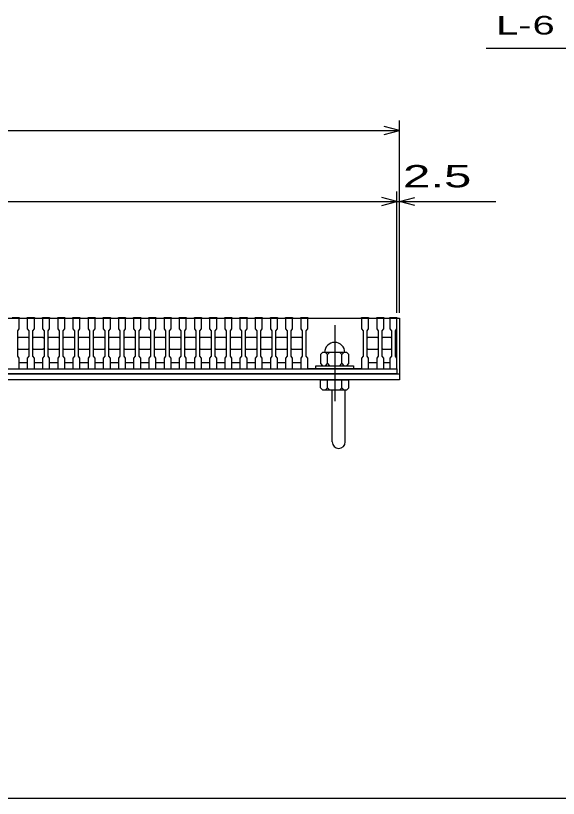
# Model space of a CAD drawing. Units: millimetres, scale not verified. Extents: x -1820 to 1731, y -1282 to 1054.
# Drawn here: x -730 to -194, y -1146 to -374 of the extents above; entities that cross this region are included whole.
import ezdxf
from ezdxf.enums import TextEntityAlignment as Align

# ---------------------------------------------------------------- set-up
doc = ezdxf.new("R2010")
doc.units = ezdxf.units.MM
doc.header["$LTSCALE"] = 10
doc.linetypes.add('CHAIN', pattern=[18.5, 12, -1.5, 3.5, -1.5])
for name, color, linetype, lineweight in [('0_2', 150, 'Continuous', 25), ('16', 3, 'Continuous', 25), ('19', 6, 'Continuous', 25), ('22', 4, 'Continuous', 25)]:
    doc.layers.add(name, color=color, linetype=linetype, lineweight=lineweight)
doc.styles.add('ベクトル', font='')
doc.styles.get('ベクトル').set_extended_font_data('ベクトル')

msp = doc.modelspace()

# ---------------------------------------------------------------- linework, layer by layer
at = {"layer": '0_2'}
msp.add_line((1731, -1146.5), (-1729, -1146.5), dxfattribs=at)
at = {"layer": '16'}
for p, q in [((-733, -671.8), (-726, -671.8)), ((-726, -671.8), (-726, -672.5)), ((-718, -672.5), (-718, -671.8)), ((-718, -671.8), (-711, -671.8)), ((-711, -671.8), (-711, -672.5)), ((-703, -672.5), (-703, -671.8)), ((-703, -671.8), (-696, -671.8)), ((-696, -671.8), (-696, -672.5)), ((-688, -672.5), (-688, -671.8)), ((-688, -671.8), (-681, -671.8)), ((-681, -671.8), (-681, -672.5)), ((-673, -672.5), (-673, -671.8)), ((-673, -671.8), (-666, -671.8)), ((-666, -671.8), (-666, -672.5)), ((-658, -672.5), (-658, -671.8)), ((-658, -671.8), (-651, -671.8)), ((-651, -671.8), (-651, -672.5)), ((-643, -672.5), (-643, -671.8)), ((-643, -671.8), (-636, -671.8)), ((-636, -671.8), (-636, -672.5)), ((-628, -672.5), (-628, -671.8)), ((-628, -671.8), (-621, -671.8)), ((-621, -671.8), (-621, -672.5)), ((-613, -672.5), (-613, -671.8)), ((-613, -671.8), (-606, -671.8)), ((-606, -671.8), (-606, -672.5)), ((-598, -672.5), (-598, -671.8)), ((-598, -671.8), (-591, -671.8)), ((-591, -671.8), (-591, -672.5)), ((-583, -672.5), (-583, -671.8)), ((-583, -671.8), (-576, -671.8)), ((-576, -671.8), (-576, -672.5)), ((-568, -672.5), (-568, -671.8)), ((-568, -671.8), (-561, -671.8)), ((-561, -671.8), (-561, -672.5)), ((-553, -672.5), (-553, -671.8)), ((-553, -671.8), (-546, -671.8)), ((-546, -671.8), (-546, -672.5)), ((-538, -672.5), (-538, -671.8)), ((-538, -671.8), (-531, -671.8)), ((-531, -671.8), (-531, -672.5)), ((-523, -672.5), (-523, -671.8)), ((-523, -671.8), (-516, -671.8)), ((-516, -671.8), (-516, -672.5)), ((-508, -672.5), (-508, -671.8)), ((-508, -671.8), (-501, -671.8)), ((-501, -671.8), (-501, -672.5)), ((-493, -672.5), (-493, -671.8)), ((-493, -671.8), (-486, -671.8)), ((-486, -671.8), (-486, -672.5)), ((-478, -672.5), (-478, -671.8)), ((-478, -671.8), (-471, -671.8)), ((-471, -671.8), (-471, -672.5)), ((-463, -672.5), (-463, -671.8)), ((-463, -671.8), (-456, -671.8)), ((-456, -671.8), (-456, -672.5)), ((-448, -672.5), (-448, -671.8)), ((-448, -671.8), (-441, -671.8)), ((-441, -671.8), (-441, -672.5)), ((-388, -672.5), (-388, -671.8)), ((-388, -671.8), (-381, -671.8)), ((-381, -671.8), (-381, -672.5)), ((-373, -672.5), (-373, -671.8)), ((-373, -671.8), (-366, -671.8)), ((-366, -671.8), (-366, -672.5)), ((-360, -672.5), (-360, -671.8)), ((-360, -671.8), (-353, -671.8)), ((-353, -671.8), (-353, -672.5)), ((-1348, -672.5), (-353, -672.5)), ((-726, -672.5), (-733, -672.5)), ((-726, -683), (-726, -672.5)), ((-718, -672.5), (-718, -683)), ((-711, -672.5), (-718, -672.5)), ((-711, -683), (-711, -672.5)), ((-703, -672.5), (-703, -683)), ((-696, -672.5), (-703, -672.5)), ((-696, -683), (-696, -672.5)), ((-688, -672.5), (-688, -683)), ((-681, -672.5), (-688, -672.5)), ((-681, -683), (-681, -672.5)), ((-673, -672.5), (-673, -683)), ((-666, -672.5), (-673, -672.5)), ((-666, -683), (-666, -672.5)), ((-658, -672.5), (-658, -683)), ((-651, -672.5), (-658, -672.5)), ((-651, -683), (-651, -672.5)), ((-643, -672.5), (-643, -683)), ((-636, -672.5), (-643, -672.5)), ((-636, -683), (-636, -672.5)), ((-628, -672.5), (-628, -683)), ((-621, -672.5), (-628, -672.5)), ((-621, -683), (-621, -672.5)), ((-613, -672.5), (-613, -683)), ((-606, -672.5), (-613, -672.5)), ((-606, -683), (-606, -672.5)), ((-598, -672.5), (-598, -683)), ((-591, -672.5), (-598, -672.5)), ((-591, -683), (-591, -672.5)), ((-583, -672.5), (-583, -683)), ((-576, -672.5), (-583, -672.5)), ((-576, -683), (-576, -672.5)), ((-568, -672.5), (-568, -683)), ((-561, -672.5), (-568, -672.5)), ((-561, -683), (-561, -672.5)), ((-553, -672.5), (-553, -683)), ((-546, -672.5), (-553, -672.5)), ((-546, -683), (-546, -672.5)), ((-538, -672.5), (-538, -683)), ((-531, -672.5), (-538, -672.5)), ((-531, -683), (-531, -672.5)), ((-523, -672.5), (-523, -683)), ((-516, -672.5), (-523, -672.5)), ((-516, -683), (-516, -672.5)), ((-508, -672.5), (-508, -683)), ((-501, -672.5), (-508, -672.5)), ((-501, -683), (-501, -672.5)), ((-493, -672.5), (-493, -683)), ((-486, -672.5), (-493, -672.5)), ((-486, -683), (-486, -672.5)), ((-478, -672.5), (-478, -683)), ((-471, -672.5), (-478, -672.5)), ((-471, -683), (-471, -672.5)), ((-463, -672.5), (-463, -683)), ((-456, -672.5), (-463, -672.5)), ((-456, -683), (-456, -672.5)), ((-448, -672.5), (-448, -683)), ((-441, -672.5), (-448, -672.5)), ((-441, -683), (-441, -672.5)), ((-441, -672.5), (-388, -672.5)), ((-388, -672.5), (-388, -683)), ((-381, -672.5), (-388, -672.5)), ((-381, -683), (-381, -672.5)), ((-373, -672.5), (-373, -683)), ((-366, -672.5), (-373, -672.5)), ((-366, -683), (-366, -672.5)), ((-360, -672.5), (-360, -683)), ((-353, -672.5), (-360, -672.5)), ((-353, -683), (-353, -672.5)), ((-353, -716.5), (-353, -672.5)), ((-727.5, -685), (-726, -683)), ((-727.5, -710), (-727.5, -685)), ((-718, -683), (-716.5, -685)), ((-716.5, -685), (-716.5, -710)), ((-712.5, -685), (-711, -683)), ((-712.5, -710), (-712.5, -685)), ((-703, -683), (-701.5, -685)), ((-701.5, -685), (-701.5, -710)), ((-697.5, -685), (-696, -683)), ((-697.5, -710), (-697.5, -685)), ((-688, -683), (-686.5, -685)), ((-686.5, -685), (-686.5, -710)), ((-682.5, -685), (-681, -683)), ((-682.5, -710), (-682.5, -685)), ((-673, -683), (-671.5, -685)), ((-671.5, -685), (-671.5, -710)), ((-667.5, -685), (-666, -683)), ((-667.5, -710), (-667.5, -685)), ((-658, -683), (-656.5, -685)), ((-656.5, -685), (-656.5, -710)), ((-652.5, -685), (-651, -683)), ((-652.5, -710), (-652.5, -685)), ((-643, -683), (-641.5, -685)), ((-641.5, -685), (-641.5, -710)), ((-637.5, -685), (-636, -683)), ((-637.5, -710), (-637.5, -685)), ((-628, -683), (-626.5, -685)), ((-626.5, -685), (-626.5, -710)), ((-622.5, -685), (-621, -683)), ((-622.5, -710), (-622.5, -685)), ((-613, -683), (-611.5, -685)), ((-611.5, -685), (-611.5, -710)), ((-607.5, -685), (-606, -683)), ((-607.5, -710), (-607.5, -685)), ((-598, -683), (-596.5, -685)), ((-596.5, -685), (-596.5, -710)), ((-592.5, -685), (-591, -683)), ((-592.5, -710), (-592.5, -685)), ((-583, -683), (-581.5, -685)), ((-581.5, -685), (-581.5, -710)), ((-577.5, -685), (-576, -683)), ((-577.5, -710), (-577.5, -685)), ((-568, -683), (-566.5, -685)), ((-566.5, -685), (-566.5, -710)), ((-562.5, -685), (-561, -683)), ((-562.5, -710), (-562.5, -685)), ((-553, -683), (-551.5, -685)), ((-551.5, -685), (-551.5, -710)), ((-547.5, -685), (-546, -683)), ((-547.5, -710), (-547.5, -685)), ((-538, -683), (-536.5, -685)), ((-536.5, -685), (-536.5, -710)), ((-532.5, -685), (-531, -683)), ((-532.5, -710), (-532.5, -685)), ((-523, -683), (-521.5, -685)), ((-521.5, -685), (-521.5, -710)), ((-517.5, -685), (-516, -683)), ((-517.5, -710), (-517.5, -685)), ((-508, -683), (-506.5, -685)), ((-506.5, -685), (-506.5, -710)), ((-502.5, -685), (-501, -683)), ((-502.5, -710), (-502.5, -685)), ((-493, -683), (-491.5, -685)), ((-491.5, -685), (-491.5, -710)), ((-487.5, -685), (-486, -683)), ((-487.5, -710), (-487.5, -685)), ((-478, -683), (-476.5, -685)), ((-476.5, -685), (-476.5, -710)), ((-472.5, -685), (-471, -683)), ((-472.5, -710), (-472.5, -685)), ((-463, -683), (-461.5, -685)), ((-461.5, -685), (-461.5, -710)), ((-457.5, -685), (-456, -683)), ((-457.5, -710), (-457.5, -685)), ((-448, -683), (-446.5, -685)), ((-446.5, -685), (-446.5, -710)), ((-442.5, -685), (-441, -683)), ((-442.5, -710), (-442.5, -685)), ((-388, -683), (-386.5, -685)), ((-386.5, -685), (-386.5, -710)), ((-382.5, -685), (-381, -683)), ((-382.5, -710), (-382.5, -685)), ((-373, -683), (-371.5, -685)), ((-371.5, -685), (-371.5, -710)), ((-367.5, -685), (-366, -683)), ((-367.5, -710), (-367.5, -685)), ((-360, -683), (-358.5, -685)), ((-358.5, -685), (-358.5, -710)), ((-354.5, -685), (-353, -683)), ((-354.5, -710), (-354.5, -685)), ((-727.5, -692.5), (-726.5, -691.5)), ((-726.5, -691.5), (-717.5, -691.5)), ((-717.5, -691.5), (-716.5, -692.5)), ((-712.5, -692.5), (-711.5, -691.5)), ((-711.5, -691.5), (-702.5, -691.5)), ((-702.5, -691.5), (-701.5, -692.5)), ((-697.5, -692.5), (-696.5, -691.5)), ((-696.5, -691.5), (-687.5, -691.5)), ((-687.5, -691.5), (-686.5, -692.5)), ((-682.5, -692.5), (-681.5, -691.5)), ((-681.5, -691.5), (-672.5, -691.5)), ((-672.5, -691.5), (-671.5, -692.5)), ((-667.5, -692.5), (-666.5, -691.5)), ((-666.5, -691.5), (-657.5, -691.5)), ((-657.5, -691.5), (-656.5, -692.5)), ((-652.5, -692.5), (-651.5, -691.5)), ((-651.5, -691.5), (-642.5, -691.5)), ((-642.5, -691.5), (-641.5, -692.5)), ((-637.5, -692.5), (-636.5, -691.5)), ((-636.5, -691.5), (-627.5, -691.5)), ((-627.5, -691.5), (-626.5, -692.5)), ((-622.5, -692.5), (-621.5, -691.5)), ((-621.5, -691.5), (-612.5, -691.5)), ((-612.5, -691.5), (-611.5, -692.5)), ((-607.5, -692.5), (-606.5, -691.5)), ((-606.5, -691.5), (-597.5, -691.5)), ((-597.5, -691.5), (-596.5, -692.5)), ((-592.5, -692.5), (-591.5, -691.5)), ((-591.5, -691.5), (-582.5, -691.5)), ((-582.5, -691.5), (-581.5, -692.5)), ((-577.5, -692.5), (-576.5, -691.5)), ((-576.5, -691.5), (-567.5, -691.5)), ((-567.5, -691.5), (-566.5, -692.5)), ((-562.5, -692.5), (-561.5, -691.5)), ((-561.5, -691.5), (-552.5, -691.5)), ((-552.5, -691.5), (-551.5, -692.5)), ((-547.5, -692.5), (-546.5, -691.5)), ((-546.5, -691.5), (-537.5, -691.5)), ((-537.5, -691.5), (-536.5, -692.5)), ((-532.5, -692.5), (-531.5, -691.5)), ((-531.5, -691.5), (-522.5, -691.5)), ((-522.5, -691.5), (-521.5, -692.5)), ((-517.5, -692.5), (-516.5, -691.5)), ((-516.5, -691.5), (-507.5, -691.5)), ((-507.5, -691.5), (-506.5, -692.5)), ((-502.5, -692.5), (-501.5, -691.5)), ((-501.5, -691.5), (-492.5, -691.5)), ((-492.5, -691.5), (-491.5, -692.5)), ((-487.5, -692.5), (-486.5, -691.5)), ((-486.5, -691.5), (-477.5, -691.5)), ((-477.5, -691.5), (-476.5, -692.5)), ((-472.5, -692.5), (-471.5, -691.5)), ((-471.5, -691.5), (-462.5, -691.5)), ((-462.5, -691.5), (-461.5, -692.5)), ((-457.5, -692.5), (-456.5, -691.5)), ((-456.5, -691.5), (-447.5, -691.5)), ((-447.5, -691.5), (-446.5, -692.5)), ((-382.5, -692.5), (-381.5, -691.5)), ((-381.5, -691.5), (-372.5, -691.5)), ((-372.5, -691.5), (-371.5, -692.5)), ((-367.5, -692.5), (-366.5, -691.5)), ((-366.5, -691.5), (-359.5, -691.5)), ((-359.5, -691.5), (-358.5, -692.5)), ((-726.5, -703.5), (-727.5, -702.5)), ((-716.5, -702.5), (-717.5, -703.5)), ((-711.5, -703.5), (-712.5, -702.5)), ((-701.5, -702.5), (-702.5, -703.5)), ((-696.5, -703.5), (-697.5, -702.5)), ((-686.5, -702.5), (-687.5, -703.5)), ((-681.5, -703.5), (-682.5, -702.5)), ((-671.5, -702.5), (-672.5, -703.5)), ((-666.5, -703.5), (-667.5, -702.5)), ((-656.5, -702.5), (-657.5, -703.5)), ((-651.5, -703.5), (-652.5, -702.5)), ((-641.5, -702.5), (-642.5, -703.5)), ((-636.5, -703.5), (-637.5, -702.5)), ((-626.5, -702.5), (-627.5, -703.5)), ((-621.5, -703.5), (-622.5, -702.5)), ((-611.5, -702.5), (-612.5, -703.5)), ((-606.5, -703.5), (-607.5, -702.5)), ((-596.5, -702.5), (-597.5, -703.5)), ((-591.5, -703.5), (-592.5, -702.5)), ((-581.5, -702.5), (-582.5, -703.5)), ((-576.5, -703.5), (-577.5, -702.5)), ((-566.5, -702.5), (-567.5, -703.5)), ((-561.5, -703.5), (-562.5, -702.5)), ((-551.5, -702.5), (-552.5, -703.5)), ((-546.5, -703.5), (-547.5, -702.5)), ((-536.5, -702.5), (-537.5, -703.5)), ((-531.5, -703.5), (-532.5, -702.5)), ((-521.5, -702.5), (-522.5, -703.5)), ((-516.5, -703.5), (-517.5, -702.5)), ((-506.5, -702.5), (-507.5, -703.5)), ((-501.5, -703.5), (-502.5, -702.5)), ((-491.5, -702.5), (-492.5, -703.5)), ((-486.5, -703.5), (-487.5, -702.5)), ((-476.5, -702.5), (-477.5, -703.5)), ((-471.5, -703.5), (-472.5, -702.5)), ((-461.5, -702.5), (-462.5, -703.5)), ((-456.5, -703.5), (-457.5, -702.5)), ((-446.5, -702.5), (-447.5, -703.5)), ((-381.5, -703.5), (-382.5, -702.5)), ((-371.5, -702.5), (-372.5, -703.5)), ((-366.5, -703.5), (-367.5, -702.5)), ((-358.5, -702.5), (-359.5, -703.5)), ((-726, -712), (-727.5, -710)), ((-717.5, -703.5), (-726.5, -703.5)), ((-716.5, -710), (-718, -712)), ((-711, -712), (-712.5, -710)), ((-702.5, -703.5), (-711.5, -703.5)), ((-701.5, -710), (-703, -712)), ((-696, -712), (-697.5, -710)), ((-687.5, -703.5), (-696.5, -703.5)), ((-686.5, -710), (-688, -712)), ((-681, -712), (-682.5, -710)), ((-672.5, -703.5), (-681.5, -703.5)), ((-671.5, -710), (-673, -712)), ((-666, -712), (-667.5, -710)), ((-657.5, -703.5), (-666.5, -703.5)), ((-656.5, -710), (-658, -712)), ((-651, -712), (-652.5, -710)), ((-642.5, -703.5), (-651.5, -703.5)), ((-641.5, -710), (-643, -712)), ((-636, -712), (-637.5, -710)), ((-627.5, -703.5), (-636.5, -703.5)), ((-626.5, -710), (-628, -712)), ((-621, -712), (-622.5, -710)), ((-612.5, -703.5), (-621.5, -703.5)), ((-611.5, -710), (-613, -712)), ((-606, -712), (-607.5, -710)), ((-597.5, -703.5), (-606.5, -703.5)), ((-596.5, -710), (-598, -712)), ((-591, -712), (-592.5, -710)), ((-582.5, -703.5), (-591.5, -703.5)), ((-581.5, -710), (-583, -712)), ((-576, -712), (-577.5, -710)), ((-567.5, -703.5), (-576.5, -703.5)), ((-566.5, -710), (-568, -712)), ((-561, -712), (-562.5, -710)), ((-552.5, -703.5), (-561.5, -703.5)), ((-551.5, -710), (-553, -712)), ((-546, -712), (-547.5, -710)), ((-537.5, -703.5), (-546.5, -703.5)), ((-536.5, -710), (-538, -712)), ((-531, -712), (-532.5, -710)), ((-522.5, -703.5), (-531.5, -703.5)), ((-521.5, -710), (-523, -712)), ((-516, -712), (-517.5, -710)), ((-507.5, -703.5), (-516.5, -703.5)), ((-506.5, -710), (-508, -712)), ((-501, -712), (-502.5, -710)), ((-492.5, -703.5), (-501.5, -703.5)), ((-491.5, -710), (-493, -712)), ((-486, -712), (-487.5, -710)), ((-477.5, -703.5), (-486.5, -703.5)), ((-476.5, -710), (-478, -712)), ((-471, -712), (-472.5, -710)), ((-462.5, -703.5), (-471.5, -703.5)), ((-461.5, -710), (-463, -712)), ((-456, -712), (-457.5, -710)), ((-447.5, -703.5), (-456.5, -703.5)), ((-446.5, -710), (-448, -712)), ((-441, -712), (-442.5, -710)), ((-426.5, -706.5), (-428.5, -708.5)), ((-428.5, -708.5), (-428.5, -717.5)), ((-402.5, -706.5), (-426.5, -706.5)), ((-421.5, -708.5), (-423.5, -706.5)), ((-419.5, -706.5), (-421.5, -708.5)), ((-421.5, -717.5), (-421.5, -708.5)), ((-407.5, -708.5), (-409.5, -706.5)), ((-405.5, -706.5), (-407.5, -708.5)), ((-407.5, -717.5), (-407.5, -708.5)), ((-400.5, -708.5), (-402.5, -706.5)), ((-400.5, -717.5), (-400.5, -708.5)), ((-386.5, -710), (-388, -712)), ((-381, -712), (-382.5, -710)), ((-372.5, -703.5), (-381.5, -703.5)), ((-371.5, -710), (-373, -712)), ((-366, -712), (-367.5, -710)), ((-359.5, -703.5), (-366.5, -703.5)), ((-358.5, -710), (-360, -712)), ((-353, -712), (-354.5, -710)), ((-726, -722.5), (-726, -712)), ((-726, -716.5), (-718, -716.5)), ((-718, -712), (-718, -722.5)), ((-711, -722.5), (-711, -712)), ((-711, -716.5), (-703, -716.5)), ((-703, -712), (-703, -722.5)), ((-696, -722.5), (-696, -712)), ((-696, -716.5), (-688, -716.5)), ((-688, -712), (-688, -722.5)), ((-681, -722.5), (-681, -712)), ((-681, -716.5), (-673, -716.5)), ((-673, -712), (-673, -722.5)), ((-666, -722.5), (-666, -712)), ((-666, -716.5), (-658, -716.5)), ((-658, -712), (-658, -722.5)), ((-651, -722.5), (-651, -712)), ((-651, -716.5), (-643, -716.5)), ((-643, -712), (-643, -722.5)), ((-636, -722.5), (-636, -712)), ((-636, -716.5), (-628, -716.5)), ((-628, -712), (-628, -722.5)), ((-621, -722.5), (-621, -712)), ((-621, -716.5), (-613, -716.5)), ((-613, -712), (-613, -722.5)), ((-606, -722.5), (-606, -712)), ((-606, -716.5), (-598, -716.5)), ((-598, -712), (-598, -722.5)), ((-591, -722.5), (-591, -712)), ((-591, -716.5), (-583, -716.5)), ((-583, -712), (-583, -722.5)), ((-576, -722.5), (-576, -712)), ((-576, -716.5), (-568, -716.5)), ((-568, -712), (-568, -722.5)), ((-561, -722.5), (-561, -712)), ((-561, -716.5), (-553, -716.5)), ((-553, -712), (-553, -722.5)), ((-546, -722.5), (-546, -712)), ((-546, -716.5), (-538, -716.5)), ((-538, -712), (-538, -722.5)), ((-531, -722.5), (-531, -712)), ((-531, -716.5), (-523, -716.5)), ((-523, -712), (-523, -722.5)), ((-516, -722.5), (-516, -712)), ((-516, -716.5), (-508, -716.5)), ((-508, -712), (-508, -722.5)), ((-501, -722.5), (-501, -712)), ((-501, -716.5), (-493, -716.5)), ((-493, -712), (-493, -722.5)), ((-486, -722.5), (-486, -712)), ((-486, -716.5), (-478, -716.5)), ((-478, -712), (-478, -722.5)), ((-471, -722.5), (-471, -712)), ((-471, -716.5), (-463, -716.5)), ((-463, -712), (-463, -722.5)), ((-456, -722.5), (-456, -712)), ((-456, -716.5), (-448, -716.5)), ((-448, -712), (-448, -722.5)), ((-441, -722.5), (-441, -712)), ((-428.5, -717.5), (-426.5, -719.5)), ((-423.5, -719.5), (-421.5, -717.5)), ((-421.5, -717.5), (-419.5, -719.5)), ((-409.5, -719.5), (-407.5, -717.5)), ((-407.5, -717.5), (-405.5, -719.5)), ((-402.5, -719.5), (-400.5, -717.5)), ((-388, -712), (-388, -722.5)), ((-381, -722.5), (-381, -712)), ((-381, -716.5), (-373, -716.5)), ((-373, -712), (-373, -722.5)), ((-366, -722.5), (-366, -712)), ((-366, -716.5), (-360, -716.5)), ((-360, -712), (-360, -722.5)), ((-353, -722.5), (-353, -712)), ((-1348, -722.5), (-353, -722.5)), ((-733, -722.5), (-726, -722.5)), ((-718, -722.5), (-711, -722.5)), ((-703, -722.5), (-696, -722.5)), ((-688, -722.5), (-681, -722.5)), ((-673, -722.5), (-666, -722.5)), ((-658, -722.5), (-651, -722.5)), ((-643, -722.5), (-636, -722.5)), ((-628, -722.5), (-621, -722.5)), ((-613, -722.5), (-606, -722.5)), ((-598, -722.5), (-591, -722.5)), ((-583, -722.5), (-576, -722.5)), ((-568, -722.5), (-561, -722.5)), ((-553, -722.5), (-546, -722.5)), ((-538, -722.5), (-531, -722.5)), ((-523, -722.5), (-516, -722.5)), ((-508, -722.5), (-501, -722.5)), ((-493, -722.5), (-486, -722.5)), ((-478, -722.5), (-471, -722.5)), ((-463, -722.5), (-456, -722.5)), ((-448, -722.5), (-441, -722.5)), ((-388, -722.5), (-441, -722.5)), ((-433, -722.5), (-433, -719.5)), ((-433, -719.5), (-396, -719.5)), ((-396, -722.5), (-433, -722.5)), ((-396, -719.5), (-396, -722.5)), ((-388, -722.5), (-381, -722.5)), ((-373, -722.5), (-366, -722.5)), ((-360, -722.5), (-353, -722.5)), ((-353, -722.5), (-353, -727.5)), ((-353, -727.5), (-1348, -727.5))]:
    msp.add_line(p, q, dxfattribs=at)
at = {"layer": '16', "linetype": 'CHAIN'}
msp.add_line((-414.5, -679.5), (-414.5, -754.5), dxfattribs=at)
at = {"layer": '16'}
msp.add_arc((-414.5, -706.5), 10, 0, 180, dxfattribs=at)
at = {"layer": '19'}
for p, q in [((-353, -672.5), (-350.5, -672.5)), ((-350.5, -672.5), (-350.5, -727.5)), ((-1350.5, -727.5), (-350.5, -727.5)), ((-350.5, -733.5), (-1350.5, -733.5)), ((-428.5, -741.5), (-428.5, -733.5)), ((-428.5, -733.5), (-400.5, -733.5)), ((-421.5, -741.5), (-421.5, -733.5)), ((-407.5, -741.5), (-407.5, -733.5)), ((-400.5, -741.5), (-400.5, -733.5)), ((-350.5, -727.5), (-350.5, -733.5)), ((-428.5, -741.5), (-426.5, -743.5)), ((-421.5, -741.5), (-423.5, -743.5)), ((-419.5, -743.5), (-421.5, -741.5)), ((-407.5, -741.5), (-409.5, -743.5)), ((-405.5, -743.5), (-407.5, -741.5)), ((-402.5, -743.5), (-400.5, -741.5)), ((-426.5, -743.5), (-402.5, -743.5)), ((-417, -794.61), (-417, -743.5)), ((-404, -794.61), (-404, -743.5))]:
    msp.add_line(p, q, dxfattribs=at)
msp.add_arc((-410.5, -794.61), 6.5, 180, 0, dxfattribs=at)
at = {"layer": '22'}
for p, q in [((-265, -406), (-65, -406)), ((-350.5, -667.5), (-350.5, -477.5)), ((-350.5, -487.5), (-365.5, -483.5)), ((-1350.5, -487.5), (-350.5, -487.5)), ((-365.5, -491.5), (-350.5, -487.5)), ((-353, -667.5), (-353, -547.5)), ((-350.5, -667.5), (-350.5, -547.5)), ((-353, -557.5), (-368, -553.5)), ((-350.5, -557.5), (-335.5, -553.5)), ((-1348, -557.5), (-353, -557.5)), ((-368, -561.5), (-353, -557.5)), ((-353, -557.5), (-350.5, -557.5)), ((-335.5, -561.5), (-350.5, -557.5)), ((-350.5, -557.5), (-255.5, -557.5))]:
    msp.add_line(p, q, dxfattribs=at)

# ---------------------------------------------------------------- texts
at = {"layer": '22', "color": 2, "style": 'ベクトル'}
for s, height, width, p in [('L-', 18.33, 1.6, (-255, -383.5)), (' 6 ', 18.33, 1.6, (-230, -383.5)), (' 2.5 ', 21.99, 1.65, (-360.5, -532.5))]:
    msp.add_text(s, height=height, dxfattribs=dict(at, width=width)).set_placement(p, align=Align.MIDDLE_LEFT)

doc.saveas('drawing.dxf')
